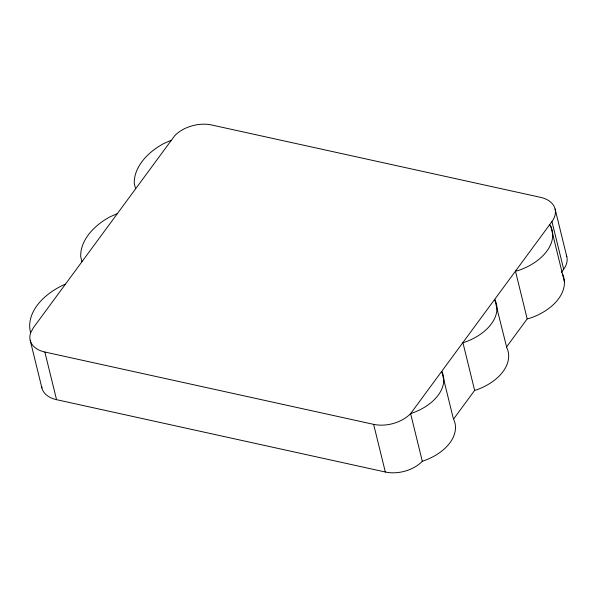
<?xml version="1.0" encoding="UTF-8"?>
<svg xmlns="http://www.w3.org/2000/svg" width="597" height="597" viewBox="0 0 597 597"><rect width="100%" height="100%" fill="white"/><g stroke="black" fill="none" stroke-linecap="round" stroke-linejoin="round"><path stroke-width="0.9" d="M474.637 390.386L462.936 342.73L463.862 342.506A46.984 30.141 -13.8 0 0 495.077 300.015L494.697 299.5L506.786 347.67A46.984 30.141 -13.8 0 1 475.563 390.162L474.637 390.386L453.481 419.191L453.81 419.654A46.215 29.641 -13.8 0 1 422.31 461.265A29.238 18.753 -13.8 0 1 414.072 467.473L410.743 469.108A29.238 18.753 -13.8 0 1 385.334 472.011L56.558 399.684L44.85 352.029A29.238 18.753 -13.8 0 1 30.641 332.805L33.335 327.783L174.69 135.735A29.238 18.753 -13.8 0 1 211.666 124.989L540.442 197.316A29.238 18.753 -13.8 0 1 551.956 221.562L563.665 269.217L561.352 272.374M551.956 221.562L410.609 413.609A29.238 18.753 -13.8 0 1 402.363 419.818L399.035 421.445A29.238 18.753 -13.8 0 1 373.632 424.355L44.85 352.029M506.405 347.155L527.188 318.873L529.882 318.208A49.029 31.447 -13.8 0 0 562.456 273.874M171.018 140.385L163.6 143.623A62.416 40.036 -13.8 0 0 134.28 183.533L135.541 188.667M117.139 213.719L109.945 216.853A62.245 39.924 -13.8 0 0 80.707 256.65L81.931 261.643M65.357 284.202L64.424 284.53A61.618 39.529 -13.8 0 0 30.641 332.805M549.643 224.718L550.747 226.218L564.411 281.844M555.106 209.032L566.807 256.695M527.188 318.873L515.48 271.21L518.174 270.553A49.029 31.447 -13.8 0 0 550.747 226.218M453.257 418.288L441.773 371.528L442.101 371.998A46.215 29.641 -13.8 0 1 410.609 413.609L422.31 461.265M373.632 424.355L385.334 472.011M30.193 340.305L41.894 387.968M56.558 399.684A29.238 18.753 -13.8 0 1 41.618 386.349M566.314 255.128A29.238 18.753 -13.8 0 1 563.665 269.217"/></g></svg>
